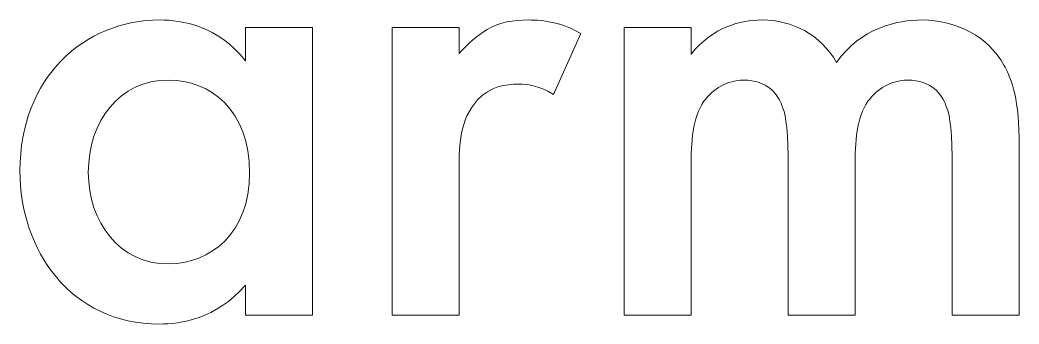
# Model space of a CAD drawing. Header units: inches. Extents: x 18.22 to 21.5, y -4.78 to -3.78.
import ezdxf

# ---------------------------------------------------------------- set-up
doc = ezdxf.new("R2010")
doc.units = ezdxf.units.IN
doc.header["$MEASUREMENT"] = 0
doc.layers.add('Layer 1', color=7, linetype='Continuous')

# ---------------------------------------------------------------- blocks, each defined once
blk = doc.blocks.new('block 3')
at = {"layer": 'Layer 1', "lineweight": 0}
for points, knots in [([(18.9593, -3.801), (18.9593, -3.801), (19.1795, -3.801), (19.1795, -3.801), (19.1795, -3.801), (19.1795, -4.747), (19.1795, -4.747), (19.1795, -4.747), (18.9593, -4.747), (18.9593, -4.747), (18.9593, -4.747), (18.9593, -4.6482), (18.9593, -4.6482), (18.8627, -4.7605), (18.7436, -4.7763), (18.6762, -4.7763), (18.384, -4.7763), (18.2177, -4.5336), (18.2177, -4.2729), (18.2177, -3.965), (18.429, -3.7763), (18.6784, -3.7763), (18.7481, -3.7763), (18.8694, -3.7942), (18.9593, -3.9111), (18.9593, -3.9111), (18.9593, -3.801), (18.9593, -3.801)], [0, 0, 0, 0, 1, 1, 1, 2, 2, 2, 3, 3, 3, 4, 4, 4, 5, 5, 5, 6, 6, 6, 7, 7, 7, 8, 8, 8, 9, 9, 9, 9]), ([(18.4425, -4.2774), (18.4425, -4.4414), (18.5458, -4.5785), (18.7054, -4.5785), (18.8447, -4.5785), (18.9728, -4.4774), (18.9728, -4.2796), (18.9728, -4.0729), (18.8447, -3.974), (18.7054, -3.974), (18.5458, -3.974), (18.4425, -4.1088), (18.4425, -4.2774)], [0, 0, 0, 0, 1, 1, 1, 2, 2, 2, 3, 3, 3, 4, 4, 4, 4])]:
    blk.add_open_spline(points, degree=3, knots=knots, dxfattribs=at)
blk = doc.blocks.new('block 4')
at = {"layer": 'Layer 1', "lineweight": 0}
blk.add_open_spline([(19.4418, -3.801), (19.4418, -3.801), (19.662, -3.801), (19.662, -3.801), (19.662, -3.801), (19.662, -3.8864), (19.662, -3.8864), (19.6867, -3.8572), (19.7227, -3.8257), (19.7541, -3.8077), (19.7968, -3.783), (19.8395, -3.7763), (19.8889, -3.7763), (19.9429, -3.7763), (20.0013, -3.7852), (20.062, -3.8212), (20.062, -3.8212), (19.9721, -4.0212), (19.9721, -4.0212), (19.9226, -3.9897), (19.8822, -3.9875), (19.8597, -3.9875), (19.8125, -3.9875), (19.7653, -3.9942), (19.7227, -4.0392), (19.662, -4.1043), (19.662, -4.1942), (19.662, -4.2572), (19.662, -4.2572), (19.662, -4.747), (19.662, -4.747), (19.662, -4.747), (19.4418, -4.747), (19.4418, -4.747), (19.4418, -4.747), (19.4418, -3.801), (19.4418, -3.801)], degree=3, knots=[0, 0, 0, 0, 1, 1, 1, 2, 2, 2, 3, 3, 3, 4, 4, 4, 5, 5, 5, 6, 6, 6, 7, 7, 7, 8, 8, 8, 9, 9, 9, 10, 10, 10, 11, 11, 11, 12, 12, 12, 12], dxfattribs=at)
blk = doc.blocks.new('block 5')
at = {"layer": 'Layer 1', "lineweight": 0}
blk.add_open_spline([(20.2042, -3.801), (20.2042, -3.801), (20.4244, -3.801), (20.4244, -3.801), (20.4244, -3.801), (20.4244, -3.8886), (20.4244, -3.8886), (20.4986, -3.7987), (20.5862, -3.7763), (20.6581, -3.7763), (20.757, -3.7763), (20.8491, -3.8234), (20.9031, -3.9156), (20.9817, -3.8032), (21.1008, -3.7763), (21.184, -3.7763), (21.2986, -3.7763), (21.3997, -3.8302), (21.4536, -3.9246), (21.4716, -3.956), (21.5031, -4.0257), (21.5031, -4.1628), (21.5031, -4.1628), (21.5031, -4.747), (21.5031, -4.747), (21.5031, -4.747), (21.2828, -4.747), (21.2828, -4.747), (21.2828, -4.747), (21.2828, -4.2257), (21.2828, -4.2257), (21.2828, -4.1201), (21.2716, -4.0774), (21.2626, -4.0572), (21.2491, -4.0212), (21.2154, -3.974), (21.1368, -3.974), (21.0828, -3.974), (21.0357, -4.0032), (21.0064, -4.0437), (20.9682, -4.0976), (20.9637, -4.1785), (20.9637, -4.2594), (20.9637, -4.2594), (20.9637, -4.747), (20.9637, -4.747), (20.9637, -4.747), (20.7435, -4.747), (20.7435, -4.747), (20.7435, -4.747), (20.7435, -4.2257), (20.7435, -4.2257), (20.7435, -4.1201), (20.7323, -4.0774), (20.7233, -4.0572), (20.7098, -4.0212), (20.6761, -3.974), (20.5975, -3.974), (20.5435, -3.974), (20.4963, -4.0032), (20.4671, -4.0437), (20.4289, -4.0976), (20.4244, -4.1785), (20.4244, -4.2594), (20.4244, -4.2594), (20.4244, -4.747), (20.4244, -4.747), (20.4244, -4.747), (20.2042, -4.747), (20.2042, -4.747), (20.2042, -4.747), (20.2042, -3.801), (20.2042, -3.801)], degree=3, knots=[0, 0, 0, 0, 1, 1, 1, 2, 2, 2, 3, 3, 3, 4, 4, 4, 5, 5, 5, 6, 6, 6, 7, 7, 7, 8, 8, 8, 9, 9, 9, 10, 10, 10, 11, 11, 11, 12, 12, 12, 13, 13, 13, 14, 14, 14, 15, 15, 15, 16, 16, 16, 17, 17, 17, 18, 18, 18, 19, 19, 19, 20, 20, 20, 21, 21, 21, 22, 22, 22, 23, 23, 23, 24, 24, 24, 24], dxfattribs=at)
blk = doc.blocks.new('block 2')
at = {"layer": 'Layer 1'}
for name in ['block 3', 'block 4', 'block 5']:
    blk.add_blockref(name, (0, 0), dxfattribs=at)

msp = doc.modelspace()

# ---------------------------------------------------------------- block references
at = {"layer": 'Layer 1'}
msp.add_blockref('block 2', (0, 0), dxfattribs=at)

doc.saveas('drawing.dxf')
